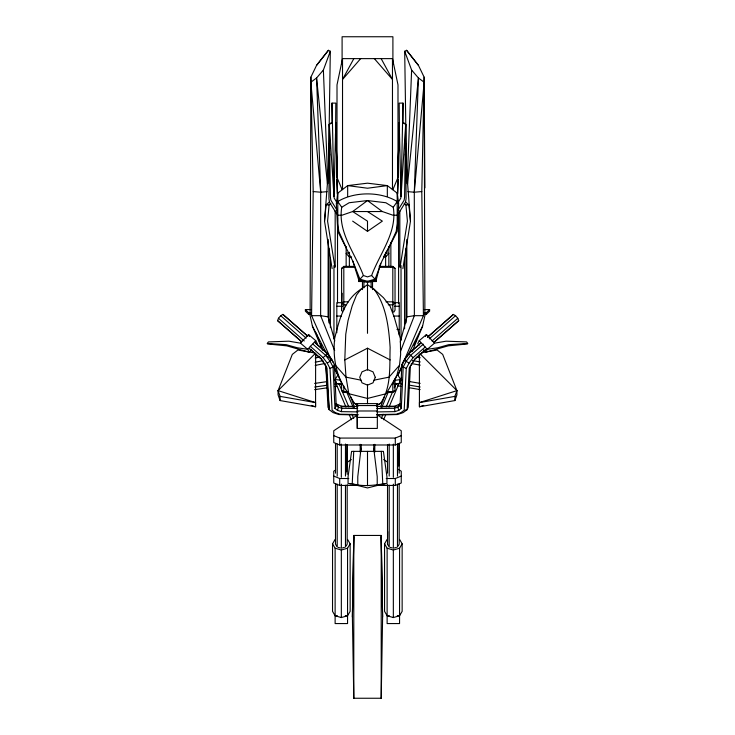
<?xml version="1.0" encoding="UTF-8"?>
<svg xmlns="http://www.w3.org/2000/svg" width="735" height="735" viewBox="0 0 735 735"><rect width="100%" height="100%" fill="white"/><g stroke="black" fill="none" stroke-linecap="round" stroke-linejoin="round"><path stroke-width="1.1" d="M322.637 350.264L312.421 326.211L310.106 315.692L310.859 77.175L316.546 65.387L328.407 50.302L330.309 51.266L323.382 70.045L316.574 77.974L320.699 192.212L320.635 315.664L334.655 350.586M334.774 340.994L328.086 316.858L328.159 239.408M337.172 202.97L334.204 198.128L333.975 196.521L332.027 103.111L335.831 103.111L335.518 136.251M335.123 539.416L332.551 543.817L332.532 611.345L335.123 615.746L341.334 617.556L347.554 615.746L350.145 611.345L350.145 543.817L347.554 539.416M333.956 338.964L333.966 265.528M335.5 483.474L335.491 544.166L336.639 546.105M335.509 473.175L335.509 443.407M337.512 302.921L337.549 218.157M371.129 287.817L371.138 280.945M374.795 452.163L374.804 444.335M399.583 539.416L402.146 543.817L399.583 548.218L399.555 615.746L393.344 617.556L387.125 615.746L384.561 611.345L384.561 543.817L387.125 539.416M397.828 202.97L400.796 198.128L401.025 196.521L402.991 103.111L399.169 103.111L399.463 135.084M341.729 207.252C337.631 232.49 355.115 253.106 363.393 275.515L367.5 276.893L371.607 275.515C379.885 253.106 397.369 232.49 393.271 207.252L397.212 201.565C380.666 191.339 354.334 191.339 337.788 201.565L341.729 207.252L349.134 202.741L367.5 200.563L385.866 202.741L393.271 207.252M357.853 485.44L339.689 485.44L339.708 478.513L333.745 476.087M377.358 416.102L377.312 428.431L357.274 428.431L357.137 416.102M332.009 103.111L332.027 122.488L329.344 124.27L328.931 198.836L329.51 202.235L336.704 213.848M329.105 164.125L329.197 143.573M357.173 404.911L354.362 403.212L348.831 393.721L346.01 377.165L344.798 359.948L345.762 334.241L348.059 320.506L352.203 305.833L356.493 295.075L360.94 289.232L367.5 284.665L374.06 289.232L383.459 297.712L389.927 305.833L394.217 317.088L400.336 338.44L400.63 354.555L399.491 365.332L396.762 375.723L393.271 383.56M331.016 359.562L311.576 315.692L313.202 191.569L310.859 77.175M328.609 164.199L330.309 51.266M377.303 407.273L377.248 403.607L357.155 403.607L357.137 407.273M389.21 485.247L389.21 547.07L387.52 544.166L387.712 531.625M405.352 148.47L405.398 143.49M402.973 103.111L402.991 122.488L405.656 124.27L404.581 197.21L404.121 200.242L398.122 209.944M346.626 471.824L347.085 444.51M352.387 616.83L353.792 535.447L381.208 535.447L382.613 616.83L381.208 698.25L353.792 698.25L352.387 616.83L353.792 536.642M398.728 466.137L399.114 443.38M394.079 384.616L399.28 383.468L400.704 379.554L397.901 375.144L423.424 315.692L421.798 191.569L424.141 77.175L418.454 65.387L406.593 50.302L404.691 51.266L406.391 164.199M335.518 139.825L335.831 126.08L335.5 130.665M397.47 197.164L399.188 122.488L401.025 196.521L405.702 124.27L402.991 122.488M397.984 174.801L399.169 122.488L399.482 134.928M398.012 174.856L398.737 144.235M398.793 141.965L399.169 126.08L399.5 130.665M335.518 134.928L335.831 122.488L337.53 197.164M335.518 138.612L335.831 126.08L336.207 141.965M342.648 311.998L341.591 310.115L342.133 293.274M400.41 351.642L414.365 315.664L414.301 192.212L418.426 77.974L411.618 70.045L404.691 51.266M407.116 183.548L411.618 70.045M376.936 411.922L394.971 411.628L398.756 410.369L401.273 408.485L400.079 405.509L401.852 364.578L404.599 359.259L408.724 353.755L420.742 343.162M401.273 408.485L403.221 366.986L406.179 361.298L410.589 355.382L423.314 344.145M425.188 347.021L413.18 357.605L409.046 363.136L406.271 368.428L404.186 410.204L400.979 412.611L396.165 414.218L376.954 414.595M353.719 451.363L352.249 483.63C363.035 487.084 374.335 485.128 385.158 483.694M374.06 289.232C386.344 305.677 388.778 327.544 390.129 347.517C389.476 366.159 391.599 387.106 380.638 403.212L376.88 405.472M332.119 268.661L324.53 221.171L329.675 153.982M407.87 191.66L414.301 192.212L424.141 82.219L418.426 77.974L407.613 183.621M324.53 221.171L326.064 204.89L329.528 201.895M330.842 203.393L329.115 204.89L327.58 221.171L334.985 267.531M361.445 444.592L357.78 476.703L357.78 484.916M337.788 193.13L336.336 203.384L337.788 231.35L352.8 261.118L359.911 279.19L367.5 281.294L375.089 279.19L381.924 261.118L397.212 231.35L398.664 203.384L397.212 193.13L387.336 185.606L367.5 183.18L347.664 185.606L337.788 193.13L337.788 223.422L338.771 231.35L346.24 247.75M357.936 411.903L341.316 411.628L341.821 408.302L341.316 406.17L335.831 403.662M400.015 267.531L407.42 221.171L405.885 204.89L404.158 203.393M402.881 268.661L410.47 221.171L405.325 153.982M392.894 189.621L397.993 177.493L397.993 84.883L392.472 58.625L342.528 58.625L337.007 84.883L337.007 177.493L342.106 189.621M360.619 451.363L361.298 448.194M412.28 351.312L422.579 326.211L424.894 315.692L424.141 77.175M400.437 403.662L394.971 406.17L394.465 408.302L394.971 411.628M352.8 261.118L358.9 280.357L367.5 282.46L376.099 280.357L379.177 268.597M379.738 266.465L380.583 263.259M400.281 342.087L406.914 316.858L406.841 239.408M341.316 411.628L337.53 410.369L338.449 407.181L337.53 404.93M419.373 354.261L419.437 406.786L454.91 400.557L454.91 396.376L456.922 390.625L442.69 354.399L437.114 350.016L421.587 352.745M454.91 400.557L456.922 394.824L456.922 390.625L420.163 353.93M380.482 407.126L384.534 396.496M301.598 341.766L277.573 320.644L278.482 318.255L280.715 315.692L282.938 314.405L307.037 335.555M400.915 379.26L399.28 383.468L394.768 384.028M414.016 345.588L416.065 340.323M280.09 400.557L280.09 396.376L278.078 390.625L315.637 353.131L315.563 406.786L280.09 400.557L278.078 394.824L278.078 390.625L292.31 354.399L297.886 350.016L314.525 352.938M337.53 410.369L334.985 408.485L336.198 405.509L334.434 364.578L331.687 359.259L327.553 353.755L314.681 342.4M398.756 404.93L397.837 407.181L398.756 410.369M401.558 377.459L400.704 379.554L394.144 380.418M381.814 407.337L388.071 392.545M381.3 418.445L383.091 414.228M386.224 406.832L392.49 392.04M394.282 387.814L396.073 383.587M383.541 419.768L385.903 414.448M389.035 407.052L398.885 383.817M400.097 380.684L401.117 378.534M425.785 352.221L427.301 349.309L434.523 343.162L446.099 341.187L466.606 341.922L467.68 343.456L467.423 343.962L448.24 345.845L425.785 352.221L423.59 349.86M397.901 375.144L402.532 365.975M407.153 356.797L422.579 326.211M402.973 362.603L408.66 353.664L419.814 343.851M434.523 343.162L426.475 334.517L419.253 340.663L417.737 343.576L419.198 345.147M425.455 336.446L426.475 334.517M353.838 58.625L342.528 79.49L360.664 58.625M383.863 256.34L388.76 247.75L396.229 231.35L397.212 223.422L397.212 193.13M334.434 364.578L333.056 366.986L334.985 408.485M396.762 375.723L386.169 393.721L367.5 398.443L348.831 393.721C336.125 378.102 332.661 358.009 334.664 338.44C339.193 320.102 343.998 300.192 360.94 289.232M332.551 543.817L335.123 548.218L335.123 623.565L347.554 623.565L347.554 548.218L350.145 543.817M346.038 546.105L347.186 544.166L347.186 484.622M398.039 546.105L399.188 544.166L399.188 483.474M398.296 213.848L405.49 202.235L406.069 198.836L405.656 124.27M341.702 384.616L336.52 383.468L335.077 379.554L337.87 375.144L334.214 366.838M309.214 352.221L286.76 345.845L267.577 343.962L267.319 343.456L268.394 341.922L288.901 341.187L300.477 343.162L307.699 349.309L309.214 352.221L311.41 349.86M328.407 50.302L316.546 65.387M358.9 280.357L363.393 275.515M399.491 365.332L388.99 377.165L373.95 380.17M300.477 343.162L308.525 334.517L315.747 340.663L317.263 343.576M315.747 340.663L307.699 349.309L297.271 347.765L286.145 344.651L267.319 343.456M423.948 312.935L426.135 312.935L429.617 309.591L429.617 311.171L426.135 314.525L423.948 314.525M341.591 310.115L341.591 268.367L343.815 266.392L354.068 266.392M429.258 338.909L455.571 315.692L457.795 318.283L458.741 320.644L433.834 342.519M453.348 314.433L427.605 337.117L453.348 314.433L455.571 315.692M432.051 340.966L457.795 318.283M310.234 346.258L323.106 357.605L327.553 353.755M425.179 350.016L414.871 359.048L410.406 366.067L408.292 407.199L407.098 409.68L403.203 412.592L397.378 414.54L376.981 415.018M433.76 342.492L458.741 320.644M426.107 349.309L414.944 359.121L409.257 368.042L407.098 409.68L405.114 410.112M387.115 392.481L392.812 392.481L395.035 390.533L395.035 378.828M400.079 405.509L397.837 407.181L394.465 408.302L376.761 408.559M352.644 221.125L367.5 231.35L382.356 221.125L367.5 211.542M357.835 414.816L333.745 430.774L333.745 442.562L339.708 444.987L395.292 444.987L401.255 442.562L401.255 430.774L377.165 414.816M335.601 469.996L333.745 471.227L333.745 482.987L339.689 485.44M346.718 462.618L351.348 459.55M332.027 122.488L329.298 124.27L333.975 196.521L335.812 122.488L337.016 174.801M323.106 357.605L327.231 363.108L330.125 361.298L331.687 359.259L325.697 355.382L312.963 344.145M377.018 405.114L380.638 403.212M344.798 359.948L367.5 348.206L390.202 359.948M357.899 414.568L340.103 414.218L335.279 412.611L332.101 410.204L329.987 368.428L333.056 366.986L330.125 361.298L325.697 355.382M341.591 268.367L343.815 267.329L355.207 267.329M395.035 390.533L392.812 391.562L388.255 391.562M377.147 485.44L395.311 485.44L401.255 482.987L401.255 471.227L398.471 469.38M333.745 435.635L339.708 438.069L395.292 438.069L401.255 435.635M386.215 478.513L395.292 478.513L401.255 476.087M423.718 405.426L419.437 406.786L419.437 402.596L456.922 390.625M342.372 547.988L344.43 547.382M394.373 547.988L396.441 547.382M335.123 548.218L341.334 550.028L347.554 548.218M384.561 543.817L387.125 548.218L393.344 550.028L399.583 548.218M384.515 483.694L367.5 487.939L350.485 483.694M315.177 358.009L319.615 357.137M315.177 362.208L322.941 360.674M315.177 365.414L325.164 363.448M419.437 402.596L454.91 396.376M406.914 316.858L414.365 315.664L423.424 315.692M314.617 383.422L327.066 381.621M314.617 387.042L327.066 385.241M334.985 384.102L337.246 383.771M314.617 389.651L327.066 387.841M334.985 386.693L337.246 386.362M313.202 191.569L320.699 192.212L327.13 191.66M414.301 192.212L421.798 191.569M467.68 343.456L448.855 344.651L437.729 347.765L427.301 349.309L419.253 340.663M397.212 215.144L393.298 215.327L382.356 211.542L367.5 200.563L352.644 211.542L341.702 215.327L337.788 215.144M349.842 483.694L352.249 483.63M381.474 406.813L396.165 406.519M376.936 406.473L394.971 406.17M311.576 315.692L320.635 315.664L328.086 316.858M326.064 204.89L329.115 204.89M405.885 204.89L408.936 204.89L410.47 221.171M382.356 211.542L352.644 211.542L367.5 221.152L367.5 231.35M351.633 256.919L349.364 256.919L346.148 253.529L349.364 252.335L349.364 266.042M383.367 256.919L385.636 256.919L388.852 253.529L385.636 252.335L385.636 266.042M379.141 266.392L392.812 266.392L395.035 268.367L395.035 310.115L393.96 311.998L392.812 312.09L392.812 266.392M379.141 267.329L392.812 267.329L395.035 268.367M358.561 280.834L363.026 280.834M371.974 280.834L376.439 280.834M365.267 281.523L358.561 281.523L358.561 277.738M369.733 281.523L376.439 281.523L376.439 277.738M348.372 301.837L343.815 301.837L341.591 302.875L343.815 304.823L346.093 304.823M385.976 301.837L392.812 301.837L395.035 302.875L392.812 304.823L388.255 304.823M342.492 302.691L336.823 302.691L336.823 332.79M394.695 302.691L399.234 302.691L399.234 335.022M336.823 306.265L342.492 306.265M394.695 306.265L399.234 306.265M311.052 314.525L308.865 314.525L305.383 311.171L305.383 309.591L311.061 309.591M423.939 309.591L429.617 309.591M305.383 309.591L308.865 312.935L311.052 312.935M336.823 316.059L341.362 316.059M393.565 316.059L399.234 316.059M396.964 329.445L399.234 329.445M347.232 391.562L343.815 391.562L341.591 390.533L341.591 382.742M341.591 390.533L343.815 392.481L348.372 392.481M357.182 405.555L377.294 405.555L377.358 417.406L357.274 417.406L357.155 403.607M357.228 410.984L377.34 410.984M339.708 478.513L348.785 478.513M350.668 483.694L348.059 483.694L348.059 476.703L351.587 451.363L383.413 451.363L386.941 476.703L386.941 483.694L384.331 483.694M335.123 615.746L337.383 615.746M345.294 615.746L347.554 615.746M387.125 615.746L389.385 615.746M397.295 615.746L399.555 615.746L402.146 611.345L402.146 543.817M357.706 408.541L341.821 408.302L338.449 407.181L336.198 405.509L335.39 403.855M341.316 406.17L357.936 406.455M341.215 406.538L354.564 406.813M357.871 414.99L338.909 414.54L333.056 412.592L329.188 409.68L327.966 407.199L325.881 366.067L321.415 359.029L310.253 349.244M341.977 383.992L336.52 383.468L335.243 380.317M335.077 379.554L340.617 380.124M399.877 379.912L402.128 380.298M408.89 381.447L420.163 383.367M398.747 383.339L402.128 383.918M408.89 385.066L420.163 386.987M397.617 385.765L400.998 386.344M408.89 387.685L420.163 389.596M280.09 396.376L315.563 402.596L315.563 406.786L311.282 405.426M416.892 357.137L420.255 357.752M412.409 360.517L420.255 361.942M411.288 363.522L420.255 365.157M361.05 380.17L346.01 377.165L335.509 365.332M390.248 547.382L392.306 547.988M338.238 547.382L340.305 547.988M278.078 390.625L315.563 402.596M406.271 368.428L403.221 366.986L401.852 364.578M354.362 403.212L357.982 405.114M409.046 363.136L406.179 361.298L404.599 359.259M383.652 459.55L387.354 462.003M277.573 320.644L301.662 341.72M413.18 357.605L408.724 353.755M405.472 201.895L408.936 204.89M315.627 343.098L327.645 353.664L333.313 362.603M309.325 348.555L321.342 359.121L327.002 368.042L329.188 409.68L325.881 366.067M282.938 314.405L307.818 336.354M280.715 315.692L306.173 338.155M278.482 318.255L304.226 340.957M371.607 275.515L376.099 280.357M374.335 58.625L392.472 79.49L381.162 58.625M418.454 65.387L406.593 50.302M336.878 209.944L330.879 200.242L330.419 197.21L329.344 124.27M308.525 334.517L309.545 336.446M312.421 326.211L326.45 353.177M334.241 368.152L337.87 375.144M327.231 363.108L329.987 368.428M338.238 375.723L341.729 383.56M346.929 392.545L353.186 407.337M338.927 383.587L348.776 406.832M351.909 414.228L353.7 418.445M336.115 383.817L345.964 407.052M349.097 414.448L351.459 419.768M316.068 332.955L317.345 336.115M318.2 338.219L319.477 341.38M320.331 343.484L322.463 348.739M350.466 396.496L354.518 407.126M373.702 448.194L377.22 476.703L377.22 484.916M373.555 444.592L374.381 451.363M327.387 183.621L316.574 77.974L310.859 82.219L320.699 192.212M381.281 451.363L382.751 483.63M323.382 70.045L327.883 183.548M399.482 138.612L399.169 126.08L399.482 139.806M377.248 403.607L377.294 405.555M336.262 144.235L336.988 174.856M381.208 536.642L382.613 616.83M329.602 143.49L329.647 148.47M424.141 82.219L424.894 187.903M405.803 143.573L405.895 164.125M395.292 478.513L395.311 485.44M360.196 444.335L360.205 452.163M426.135 312.935L426.135 314.525M419.363 354.178L419.363 357.311M406.069 248.32L406.069 322.904M404.581 258.04L404.581 328.811M401.034 265.528L401.044 340.112M399.831 210.807L399.831 266.392M399.555 613.55L399.555 623.565L387.125 623.565L387.125 548.218M399.188 443.407L399.188 473.175M398.59 212.939L398.59 303.316M397.47 444.023L397.47 476.087M397.47 484.099L397.47 547.07M395.292 438.069L395.292 444.987M393.344 444.096L393.344 477.3M393.344 484.172L393.344 548.292M393.344 550.028L393.344 617.556M392.903 64.505L392.903 36.75L342.097 36.75L342.097 64.505M392.812 383.771L392.812 392.481M392.472 58.625L392.472 189.575M390.864 242.412L390.864 266.814M389.21 444.023L389.21 476.087M388.852 246.611L388.852 266.134M387.52 444.546L387.52 473.175M387.52 484.622L387.52 544.166M387.336 196.291L387.336 185.606L367.5 188.224L347.664 185.606L347.664 196.291M381.208 535.447L381.208 698.25M372.544 281.588L372.544 289.599M367.5 281.294L367.5 333.322M367.5 348.206L367.5 370.1M367.5 384.855L367.5 403.726M367.5 451.363L367.5 485.734M363.908 281L363.908 287.872M362.456 281.606L362.456 289.618M357.274 417.406L357.274 428.431M353.792 535.447L353.792 698.25M347.186 444.546L347.186 474.314M346.148 246.611L346.148 266.134M345.468 444.023L345.468 476.087M345.468 485.247L345.468 547.07M343.815 266.392L343.815 310.014M343.815 385.994L343.815 392.481M342.528 58.625L342.528 189.575M341.334 444.096L341.334 477.3M341.334 484.172L341.334 548.292M341.334 550.028L341.334 617.556M339.708 438.069L339.708 444.987M337.209 444.023L337.209 476.087M337.209 484.099L337.209 547.07M335.169 210.807L335.169 266.392M330.419 258.04L330.419 327.672M328.931 248.32L328.931 322.904M315.637 354.178L315.637 357.311M308.865 312.935L308.865 314.525M397.883 179.349L397.552 194.132L397.901 179.395M375.273 377.321L373.003 382.825L367.5 385.122L361.997 382.825L359.727 377.321L361.997 371.846L367.5 369.549L373.003 371.846L375.273 377.321M337.448 194.141L337.099 179.395L337.448 194.132"/></g></svg>
